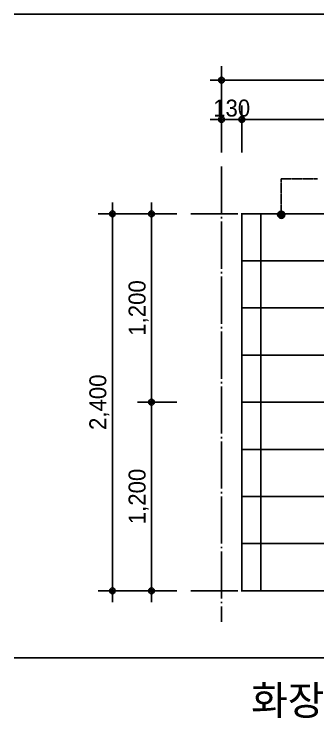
# Model space of a CAD drawing. Header units: millimetres. Extents: x 555 to 100215, y 750 to 17024.
# Drawn here: x 76155 to 78089, y 831 to 5348 of the extents above; entities that cross this region are included whole.
import ezdxf
from ezdxf.enums import TextEntityAlignment as Align

# ---------------------------------------------------------------- set-up
doc = ezdxf.new("R2010")
doc.units = ezdxf.units.MM
doc.linetypes.add('CEN', pattern=[35, 30, -2, 1, -2])
doc.linetypes.add('HID', pattern=[2.3, 1.5, -0.8])
for name, color, linetype in [('$ZCDB_AUDIT_GENERATED_600D18', 7, 'Continuous'), ('4A.TEC TEXT 2', 3, 'Continuous'), ('CEN', 1, 'CEN'), ('SY', 1, 'Continuous'), ('WAL', 3, 'Continuous'), ('WID', 4, 'Continuous')]:
    doc.layers.add(name, color=color, linetype=linetype)
doc.styles.add('나눔고딕', font='')
doc.styles.get('나눔고딕').set_extended_font_data('Dotum')
doc.dimstyles.new('DIM_600(외부치수)', dxfattribs={"dimscale": 400, "dimtxt": 3.3, "dimasz": 1, "dimexe": 2, "dimexo": 2, "dimgap": 1, "dimtad": 1, "dimdec": 0, "dimdsep": 46, "dimlunit": 6, "dimtxsty": '나눔고딕', "dimblk1": 'DIMDOT', "dimblk2": 'DIMDOT', "dimsah": 1, "dimcen": 2.5, "dimdle": 1.5, "dimclrd": 8, "dimclre": 8, "dimclrt": 3, "dimadec": 0, "dimazin": 0, "dimtfac": 1, "dimtdec": 0, "dimtix": 1, "dimtmove": 2, "dimatfit": 3, "dimldrblk": 'DIMDOT', "dimfxl": 1, "dimtvp": 1, "dimtolj": 1, "dimtzin": 0, "dimarcsym": 0})

# ---------------------------------------------------------------- blocks, each defined once
blk = doc.blocks.new('DIMDOT')
at = {"color": 0}
blk.add_line((-2, 0), (2, 0), dxfattribs=at)
for radius in [0.5, 0.25]:
    blk.add_circle((0, 0), radius, dxfattribs=at)
blk = doc.blocks.new('*D512')
at = {"layer": '$ZCDB_AUDIT_GENERATED_600D18', "color": 8, "lineweight": -2, "transparency": 16777216}
for p, q in [((77475.2, 4467.9, 0), (77475.2, 4767.9, 0)), ((77605.2, 4467.9, 0), (77605.2, 4767.9, 0)), ((77439.2, 4677.9, 0), (77403.2, 4677.9, 0)), ((77475.2, 4677.9, 0), (77605.2, 4677.9, 0)), ((77641.2, 4677.9, 0), (77677.2, 4677.9, 0))]:
    blk.add_line(p, q, dxfattribs=at)
at = {"layer": 'Defpoints', "color": 0, "transparency": 16777216}
for p in [(77605.2, 4677.9, 0), (77475.2, 4377.9, 0), (77605.2, 4377.9, 0)]:
    blk.add_point(p, dxfattribs=at)
at = {"layer": '$ZCDB_AUDIT_GENERATED_600D18', "color": 8, "lineweight": -2, "transparency": 16777216, "xscale": 36, "yscale": 36, "zscale": 36}
blk.add_blockref('DIMDOT', (77475.2, 4677.9, 0), dxfattribs=at)
at = {"layer": '$ZCDB_AUDIT_GENERATED_600D18', "color": 8, "lineweight": -2, "transparency": 16777216, "xscale": 36, "yscale": 36, "zscale": 36, "rotation": 180}
blk.add_blockref('DIMDOT', (77605.2, 4677.9, 0), dxfattribs=at)
at = {"layer": '$ZCDB_AUDIT_GENERATED_600D18', "color": 3, "transparency": 16777216, "insert": (77540.2, 4750, 0), "char_height": 108, "attachment_point": 5, "style": '나눔고딕'}
blk.add_mtext('\\A1;130', dxfattribs=at)
blk = doc.blocks.new('*D513')
at = {"layer": '$ZCDB_AUDIT_GENERATED_600D18', "color": 8, "lineweight": -2, "transparency": 16777216}
for p, q in [((77475.2, 4467.9), (77475.2, 5017.9)), ((80795.2, 4467.9), (80795.2, 5017.9)), ((77511.2, 4927.9), (80759.2, 4927.9))]:
    blk.add_line(p, q, dxfattribs=at)
at = {"layer": 'Defpoints', "color": 0, "transparency": 16777216}
for p in [(80795.2, 4927.9), (77475.2, 4377.9, 0), (80795.2, 4377.9, 0)]:
    blk.add_point(p, dxfattribs=at)
at = {"layer": '$ZCDB_AUDIT_GENERATED_600D18', "color": 8, "lineweight": -2, "transparency": 16777216, "xscale": 36, "yscale": 36, "zscale": 36, "rotation": 180}
blk.add_blockref('DIMDOT', (77475.2, 4927.9), dxfattribs=at)
at = {"layer": '$ZCDB_AUDIT_GENERATED_600D18', "color": 8, "lineweight": -2, "transparency": 16777216, "xscale": 36, "yscale": 36, "zscale": 36}
blk.add_blockref('DIMDOT', (80795.2, 4927.9), dxfattribs=at)
at = {"layer": '$ZCDB_AUDIT_GENERATED_600D18', "color": 3, "transparency": 16777216, "insert": (79135.2, 5010.4), "char_height": 108, "attachment_point": 5, "style": '나눔고딕'}
blk.add_mtext('\\A1;3,320', dxfattribs=at)
blk = doc.blocks.new('*D514')
at = {"layer": '$ZCDB_AUDIT_GENERATED_600D18', "color": 8, "lineweight": -2, "transparency": 16777216}
for p, q in [((77190.2, 4077.9, 0), (76690.2, 4077.9, 0)), ((76780.2, 1713.9, 0), (76780.2, 4041.9, 0)), ((77190.2, 1677.9, 0), (76690.2, 1677.9, 0))]:
    blk.add_line(p, q, dxfattribs=at)
at = {"layer": 'Defpoints', "color": 0, "transparency": 16777216}
for p in [(76780.2, 4077.9, 0), (77280.2, 4077.9, 0), (77280.2, 1677.9, 0)]:
    blk.add_point(p, dxfattribs=at)
at = {"layer": '$ZCDB_AUDIT_GENERATED_600D18', "color": 8, "lineweight": -2, "transparency": 16777216, "xscale": 36, "yscale": 36, "zscale": 36}
for p, rotation in [((76780.2, 4077.9, 0), 90), ((76780.2, 1677.9, 0), 270)]:
    blk.add_blockref('DIMDOT', p, dxfattribs=dict(at, rotation=rotation))
at = {"layer": '$ZCDB_AUDIT_GENERATED_600D18', "color": 3, "transparency": 16777216, "insert": (76697.7, 2877.9, 0), "char_height": 108, "attachment_point": 5, "rotation": 90, "style": '나눔고딕'}
blk.add_mtext('\\A1;2,400', dxfattribs=at)
blk = doc.blocks.new('*D515')
at = {"layer": '$ZCDB_AUDIT_GENERATED_600D18', "color": 8, "lineweight": -2, "transparency": 16777216}
for p, q in [((77190.2, 2877.9), (76940.2, 2877.9)), ((77030.2, 2841.9), (77030.2, 1713.9)), ((77190.2, 1677.9), (76940.2, 1677.9))]:
    blk.add_line(p, q, dxfattribs=at)
at = {"layer": 'Defpoints', "color": 0, "transparency": 16777216}
for p in [(77280.2, 2877.9, 0), (77030.2, 1677.9), (77280.2, 1677.9, 0)]:
    blk.add_point(p, dxfattribs=at)
at = {"layer": '$ZCDB_AUDIT_GENERATED_600D18', "color": 8, "lineweight": -2, "transparency": 16777216, "xscale": 36, "yscale": 36, "zscale": 36}
for p, rotation in [((77030.2, 2877.9), 90), ((77030.2, 1677.9), 270)]:
    blk.add_blockref('DIMDOT', p, dxfattribs=dict(at, rotation=rotation))
at = {"layer": '$ZCDB_AUDIT_GENERATED_600D18', "color": 3, "transparency": 16777216, "insert": (76947.7, 2277.9), "char_height": 108, "attachment_point": 5, "rotation": 90, "style": '나눔고딕'}
blk.add_mtext('\\A1;1,200', dxfattribs=at)
blk = doc.blocks.new('*D516')
at = {"layer": '$ZCDB_AUDIT_GENERATED_600D18', "color": 8, "lineweight": -2, "transparency": 16777216}
for p, q in [((77190.2, 4077.9), (76940.2, 4077.9)), ((77030.2, 2913.9), (77030.2, 4041.9)), ((77190.2, 2877.9), (76940.2, 2877.9))]:
    blk.add_line(p, q, dxfattribs=at)
at = {"layer": 'Defpoints', "color": 0, "transparency": 16777216}
for p in [(77030.2, 4077.9), (77280.2, 4077.9, 0), (77280.2, 2877.9, 0)]:
    blk.add_point(p, dxfattribs=at)
at = {"layer": '$ZCDB_AUDIT_GENERATED_600D18', "color": 8, "lineweight": -2, "transparency": 16777216, "xscale": 36, "yscale": 36, "zscale": 36}
for p, rotation in [((77030.2, 4077.9), 90), ((77030.2, 2877.9), 270)]:
    blk.add_blockref('DIMDOT', p, dxfattribs=dict(at, rotation=rotation))
at = {"layer": '$ZCDB_AUDIT_GENERATED_600D18', "color": 3, "transparency": 16777216, "insert": (76947.7, 3477.9), "char_height": 108, "attachment_point": 5, "rotation": 90, "style": '나눔고딕'}
blk.add_mtext('\\A1;1,200', dxfattribs=at)
blk = doc.blocks.new('*D518')
at = {"layer": '$ZCDB_AUDIT_GENERATED_600D18', "color": 8, "lineweight": -2, "transparency": 16777216}
for p, q in [((77605.2, 4467.9, 0), (77605.2, 4767.9, 0)), ((80665.2, 4467.9, 0), (80665.2, 4767.9, 0)), ((80629.2, 4677.9, 0), (77641.2, 4677.9, 0))]:
    blk.add_line(p, q, dxfattribs=at)
at = {"layer": 'Defpoints', "color": 0, "transparency": 16777216}
for p in [(77605.2, 4677.9, 0), (77605.2, 4377.9, 0), (80665.2, 4377.9, 0)]:
    blk.add_point(p, dxfattribs=at)
at = {"layer": '$ZCDB_AUDIT_GENERATED_600D18', "color": 8, "lineweight": -2, "transparency": 16777216, "xscale": 36, "yscale": 36, "zscale": 36, "rotation": 180}
blk.add_blockref('DIMDOT', (77605.2, 4677.9, 0), dxfattribs=at)
at = {"layer": '$ZCDB_AUDIT_GENERATED_600D18', "color": 8, "lineweight": -2, "transparency": 16777216, "xscale": 36, "yscale": 36, "zscale": 36}
blk.add_blockref('DIMDOT', (80665.2, 4677.9, 0), dxfattribs=at)
at = {"layer": '$ZCDB_AUDIT_GENERATED_600D18', "color": 3, "transparency": 16777216, "insert": (79135.2, 4760.4, 0), "char_height": 108, "attachment_point": 5, "style": '나눔고딕'}
blk.add_mtext('\\A1;3,060', dxfattribs=at)

msp = doc.modelspace()

# ---------------------------------------------------------------- hatches: boundary and pattern name
at = {"layer": 'SY', "ltscale": 0.05}
h = msp.add_hatch(color=256, dxfattribs=at)
edge = h.paths.add_edge_path()
edge.add_arc((77855.65, 4071.09), 22.53, -630, -270, ccw=False)

# ---------------------------------------------------------------- linework, layer by layer
at = {"color": 3}
msp.add_line((97875, 5348.44), (76155, 5348.44), dxfattribs=at)
at = {"color": 8}
for p, q in [((77725.22, 4077.95, 0), (77725.22, 1677.95, 0)), ((77605.22, 3777.95, 0), (80665.22, 3777.95, 0)), ((77605.22, 3477.95, 0), (80665.22, 3477.95, 0)), ((77605.22, 3177.95, 0), (80665.22, 3177.95, 0)), ((80665.22, 2877.95, 0), (77605.22, 2877.95, 0)), ((77605.22, 2577.95, 0), (80665.22, 2577.95, 0)), ((77605.22, 2277.95, 0), (80665.22, 2277.95, 0)), ((77605.22, 1977.95, 0), (80665.22, 1977.95, 0))]:
    msp.add_line(p, q, dxfattribs=at)
at = {"color": 4}
msp.add_line((97875, 1250), (76155, 1250), dxfattribs=at)
at = {"layer": 'CEN', "ltscale": 10}
for p, q in [((77475.22, 4377.95, 0), (77475.22, 1479.95, 0)), ((77280.22, 4077.95, 0), (80965.22, 4077.95, 0)), ((77280.22, 1677.95, 0), (80965.22, 1677.95, 0))]:
    msp.add_line(p, q, dxfattribs=at)
at = {"layer": 'CEN', "elevation": 0}
msp.add_lwpolyline([(77855.65, 4071.09), (77855.65, 4301.12), (78086.42, 4301.12)], dxfattribs=at)
at = {"layer": 'SY', "ltscale": 0.05}
msp.add_circle((77855.65, 4071.09, 0), 22.53, dxfattribs=at)
at = {"layer": 'WAL', "elevation": 0}
for points in [[(77605.22, 4077.95), (80665.22, 4077.95), (80665.22, 1677.95), (77605.22, 1677.95)], [(77605.22, 1677.95), (77605.22, 4077.95)]]:
    msp.add_lwpolyline(points, dxfattribs=at)
at = {"layer": 'WID', "linetype": 'HID', "ltscale": 20}
msp.add_line((77605.22, 2877.95, 0), (80665.22, 2877.95, 0), dxfattribs=at)

# ---------------------------------------------------------------- texts
at = {"layer": '4A.TEC TEXT 2', "color": 3, "style": '나눔고딕'}
msp.add_text("화장실(남) 전개도 'C'", height=186.3, dxfattribs=at).set_placement((78765.51, 979.86), align=Align.MIDDLE_CENTER)

# ---------------------------------------------------------------- dimensions: what is measured, and where the dimension line sits
at = {"layer": '$ZCDB_AUDIT_GENERATED_600D18'}
for base, p2, picture, middle in [((80795.22, 4927.95, 0), (80795.22, 4377.95, 0), '*D513', (79135.22, 5010.43, 0)), ((77605.22, 4677.95, 0), (77605.22, 4377.95, 0), '*D512', (77540.22, 4750.02, 0))]:
    dim = msp.add_linear_dim(base=base, p1=(77475.22, 4377.95, 0), p2=p2, dimstyle='DIM_600(외부치수)', override={"dimscale": 300, "dimtxt": 0.36, "dimasz": 0.12, "dimexe": 0.3, "dimexo": 0.3, "dimgap": 0.06, "dimdec": 1, "dimblk1": 'DIMDOT', "dimblk2": 'DIMDOT', "dimdle": 0.06}, dxfattribs=at)
    dim.commit()
    dim.dimension.update_dxf_attribs({"geometry": picture, "text_midpoint": middle})
dim = msp.add_linear_dim(base=(77605.22, 4677.95, 0), p1=(80665.22, 4377.95, 0), p2=(77605.22, 4377.95, 0), angle=180, dimstyle='DIM_600(외부치수)', override={"dimscale": 300, "dimtxt": 0.36, "dimasz": 0.12, "dimexe": 0.3, "dimexo": 0.3, "dimgap": 0.06, "dimdec": 1, "dimblk1": 'DIMDOT', "dimblk2": 'DIMDOT', "dimdle": 0.06}, dxfattribs=at)
dim.commit()
dim.dimension.update_dxf_attribs({"geometry": '*D518', "text_midpoint": (79135.22, 4760.43, 0)})
for p1, p2, distance, picture, middle in [((77280.22, 1677.95, 0), (77280.22, 4077.95, 0), 500, '*D514', (76697.75, 2877.95, 0)), ((77280.22, 2877.95, 0), (77280.22, 4077.95, 0), 250, '*D516', (76947.75, 3477.95, 0)), ((77280.22, 2877.95, 0), (77280.22, 1677.95, 0), -250, '*D515', (76947.75, 2277.95, 0))]:
    dim = msp.add_aligned_dim(p1=p1, p2=p2, distance=distance, dimstyle='DIM_600(외부치수)', override={"dimscale": 300, "dimtxt": 0.36, "dimasz": 0.12, "dimexe": 0.3, "dimexo": 0.3, "dimgap": 0.06, "dimdec": 1, "dimblk1": 'DIMDOT', "dimblk2": 'DIMDOT', "dimdle": 0.06}, dxfattribs=at)
    dim.commit()
    dim.dimension.update_dxf_attribs({"geometry": picture, "text_midpoint": middle})

doc.saveas('drawing.dxf')
